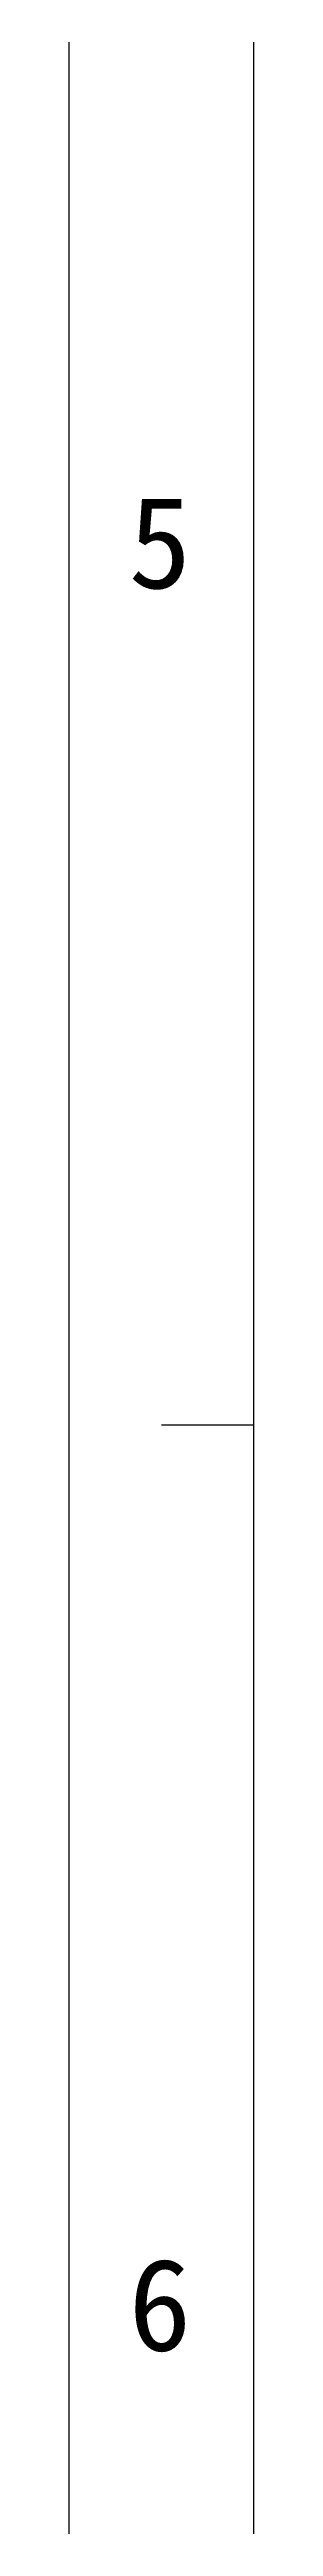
# Model space of a CAD drawing. Header units: millimetres. Extents: x -710 to -53, y 215 to 679.
# Drawn here: x -709.6 to -702.9, y 310.2 to 400.6 of the extents above; entities that cross this region are included whole.
import ezdxf

# ---------------------------------------------------------------- set-up
doc = ezdxf.new("R2010")
doc.units = ezdxf.units.MM
doc.header["$MEASUREMENT"] = 0
doc.layers.add('BORDER', color=7, linetype='Continuous', lineweight=0)

msp = doc.modelspace()

# ---------------------------------------------------------------- linework, layer by layer
at = {"layer": 'BORDER', "color": 18, "lineweight": 25, "true_color": 0x000000}
for p, q in [((-709.638, 215.107), (-709.638, 678.617)), ((-702.923, 221.822), (-702.923, 671.902)), ((-706.281, 350.431), (-702.923, 350.431))]:
    msp.add_line(p, q, dxfattribs=at)

# ---------------------------------------------------------------- texts
at = {"layer": 'BORDER', "char_height": 0.2, "attachment_point": 7}
for s, insert in [('\\C18;\\c0;\\FSimSun|b0|i0|c1;\\H3.357398;\\W1.000000;5', (-707.481, 380.899)), ('\\C18;\\c0;\\FSimSun|b0|i0|c1;\\H3.357398;\\W1.000000;6', (-707.481, 316.605))]:
    msp.add_mtext(s, dxfattribs=dict(at, insert=insert))

doc.saveas('drawing.dxf')
